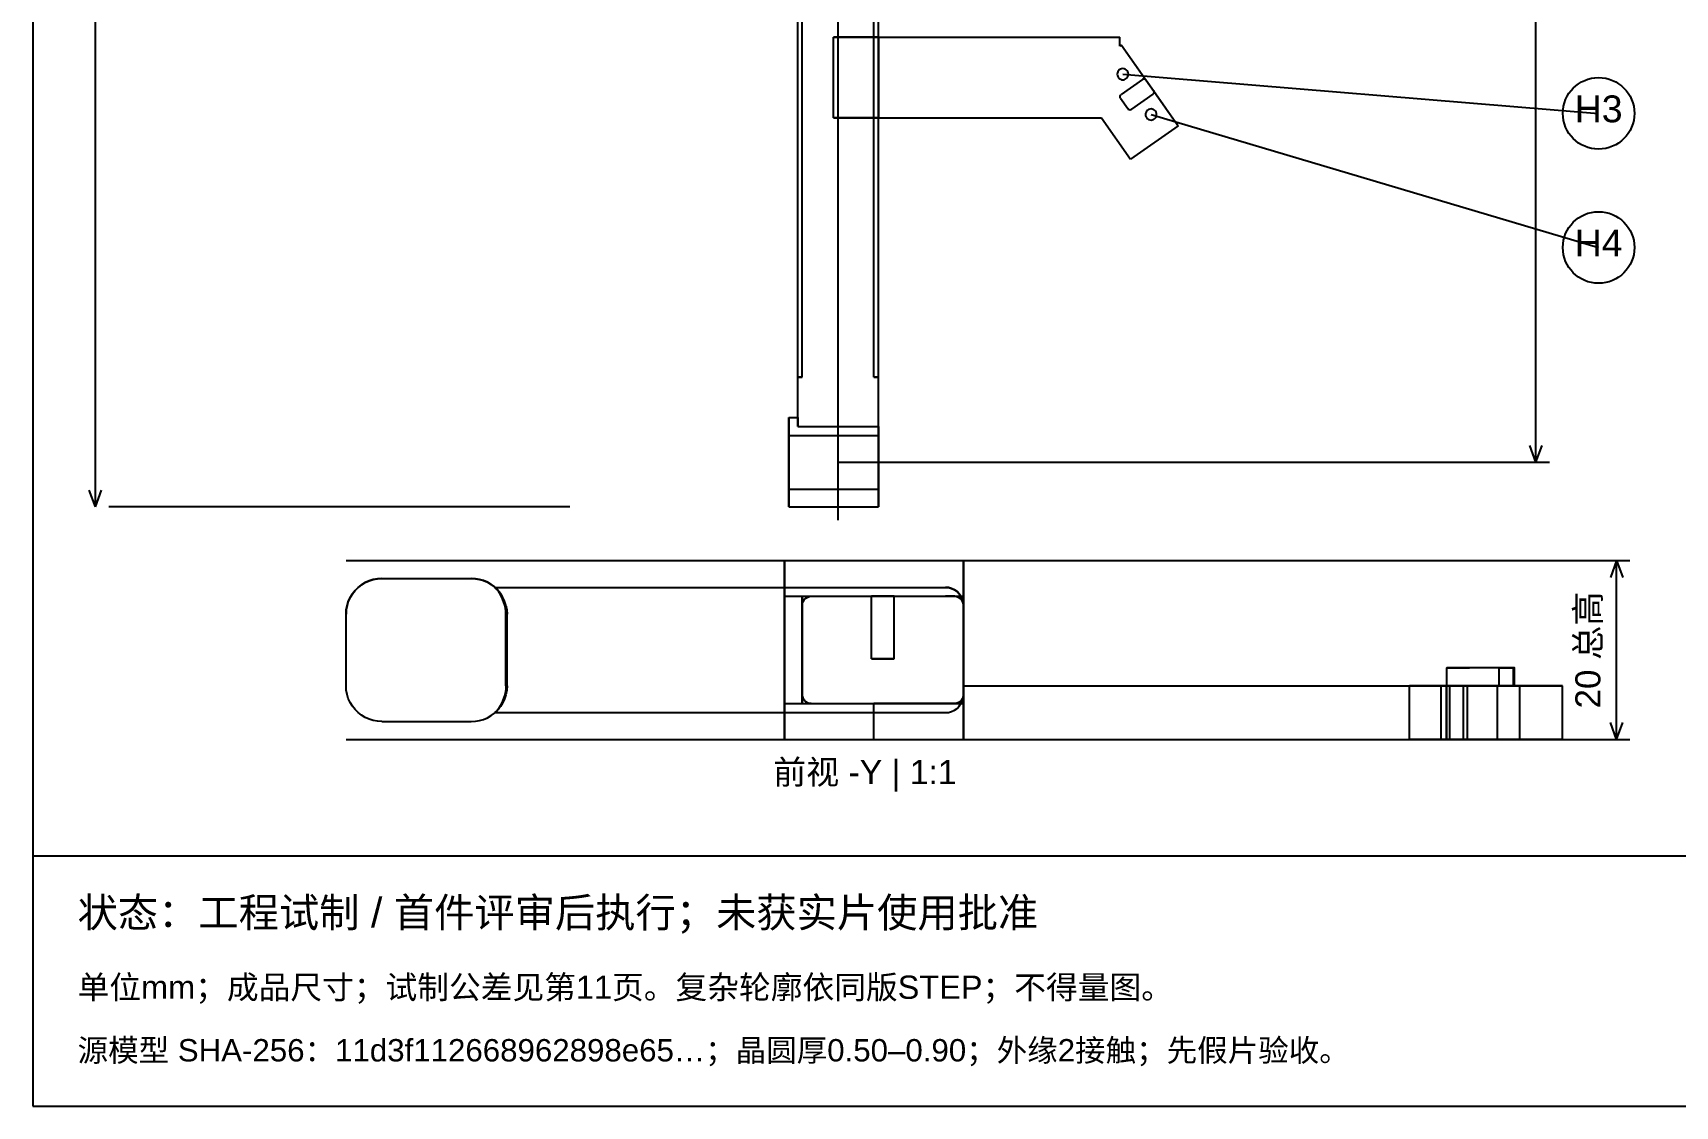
# Model space of a CAD drawing. Header units: millimetres. Extents: x 10 to 410, y 10 to 287.
# Drawn here: x 10 to 193.6, y 10 to 130 of the extents above; entities that cross this region are included whole.
import ezdxf
from ezdxf.enums import TextEntityAlignment as Align

# ---------------------------------------------------------------- set-up
doc = ezdxf.new("R2010")
doc.units = ezdxf.units.MM
for name, color, linetype in [('CENTER', 4, 'Continuous'), ('DIM', 7, 'Continuous'), ('HIDDEN', 8, 'Continuous'), ('HOLD', 1, 'Continuous'), ('OUTLINE', 7, 'Continuous'), ('TEXT', 7, 'Continuous')]:
    doc.layers.add(name, color=color, linetype=linetype)
doc.styles.add('CJK', font='Arial Unicode.ttf')

msp = doc.modelspace()

# ---------------------------------------------------------------- linework, layer by layer
at = {"layer": 'CENTER'}
msp.add_line((100, 75.5), (100, 260.5), dxfattribs=at)
at = {"layer": 'DIM'}
for p, q in [((17, 77), (17, 259)), ((178, 82), (178, 254)), ((178, 82), (177.31, 83.88)), ((178, 82), (178.69, 83.88)), ((100, 82), (179.5, 82)), ((17, 77), (16.31, 78.88)), ((17, 77), (17.69, 78.88)), ((70, 77), (18.5, 77)), ((45, 71), (188.5, 71)), ((187, 71), (186.31, 69.12)), ((187, 51), (187, 71)), ((187, 71), (187.69, 69.12)), ((187, 51), (186.31, 52.88)), ((187, 51), (187.69, 52.88)), ((45, 51), (188.5, 51))]:
    msp.add_line(p, q, dxfattribs=at)
at = {"layer": 'HIDDEN'}
for points in [[(104, 129.5), (104, 132.29)], [(104.5, 129.5), (104.5, 133)], [(95.5, 91.5), (95.5, 132)], [(96, 91.5), (96, 132.13)], [(104, 129.5), (99.5, 129.5)], [(99.5, 120.5), (99.5, 129.5)], [(99.5, 129.5), (131.5, 129.5)], [(99.5, 120.5), (99.5, 129.5)], [(104.5, 129.5), (104.5, 129.5), (104.49, 129.5), (104.47, 129.5), (104.45, 129.5), (104.42, 129.5), (104.39, 129.5), (104.35, 129.5), (104.31, 129.5), (104.27, 129.5), (104.22, 129.5), (104.17, 129.5), (104.11, 129.5), (104.06, 129.5), (104, 129.5)], [(104.5, 129.5), (104.5, 120.5)], [(131.5, 128.5), (131.5, 129.5)], [(131.68, 128.63), (131.5, 128.5)], [(131.68, 128.63), (137.99, 119.62)], [(132.45, 125.37), (132.43, 125.51), (132.39, 125.64), (132.31, 125.76), (132.21, 125.86), (132.1, 125.93), (131.96, 125.98), (131.82, 126), (131.68, 125.98), (131.55, 125.93), (131.43, 125.86), (131.34, 125.76), (131.26, 125.64), (131.21, 125.51), (131.2, 125.37), (131.21, 125.23), (131.26, 125.1), (131.34, 124.98), (131.43, 124.88), (131.55, 124.81), (131.68, 124.76), (131.82, 124.75), (131.96, 124.76), (132.1, 124.81), (132.21, 124.88), (132.31, 124.98), (132.39, 125.1), (132.43, 125.23), (132.45, 125.37)], [(134.43, 124.69), (134.37, 124.76), (134.29, 124.81), (134.19, 124.82), (134.1, 124.81), (134.02, 124.77)], [(131.57, 122.69), (131.53, 122.77), (131.51, 122.86), (131.53, 122.96), (131.57, 123.04), (131.64, 123.11)], [(134.02, 124.77), (131.64, 123.11)], [(135.16, 123.13), (132.79, 121.47)], [(135.24, 123.55), (135.28, 123.46), (135.29, 123.37), (135.27, 123.28), (135.23, 123.2), (135.16, 123.13)], [(131.57, 122.69), (132.37, 121.54)], [(132.37, 121.54), (132.43, 121.47), (132.52, 121.43), (132.61, 121.41), (132.7, 121.43), (132.79, 121.47)], [(135.6, 120.86), (135.59, 121), (135.54, 121.14), (135.47, 121.25), (135.37, 121.35), (135.25, 121.43), (135.12, 121.47), (134.98, 121.49), (134.84, 121.47), (134.71, 121.43), (134.59, 121.35), (134.49, 121.25), (134.42, 121.14), (134.37, 121), (134.35, 120.86), (134.37, 120.73), (134.42, 120.59), (134.49, 120.48), (134.59, 120.38), (134.71, 120.3), (134.84, 120.26), (134.98, 120.24), (135.12, 120.26), (135.25, 120.3), (135.37, 120.38), (135.47, 120.48), (135.54, 120.59), (135.59, 120.73), (135.6, 120.86)], [(104, 120.5), (99.5, 120.5)], [(99.5, 120.5), (129.44, 120.5)], [(104, 91.5), (104, 120.5)], [(104.5, 120.5), (104.5, 120.5), (104.49, 120.5), (104.47, 120.5), (104.45, 120.5), (104.42, 120.5), (104.39, 120.5), (104.35, 120.5), (104.31, 120.5), (104.27, 120.5), (104.22, 120.5), (104.17, 120.5), (104.11, 120.5), (104.06, 120.5), (104, 120.5)], [(104.5, 91.5), (104.5, 120.5)], [(129.44, 120.5), (132.67, 115.89)], [(137.99, 119.62), (132.67, 115.89)], [(95.5, 91.5), (96, 91.5)], [(95.5, 86), (95.5, 91.5)], [(95.5, 91.5), (95.5, 91.5), (95.51, 91.5), (95.53, 91.5), (95.55, 91.5), (95.58, 91.5), (95.61, 91.5), (95.65, 91.5), (95.69, 91.5), (95.73, 91.5), (95.78, 91.5), (95.83, 91.5), (95.89, 91.5), (95.94, 91.5), (96, 91.5)], [(96, 91.5), (95.94, 91.5), (95.89, 91.5), (95.83, 91.5), (95.78, 91.5), (95.73, 91.5), (95.69, 91.5), (95.65, 91.5), (95.61, 91.5), (95.58, 91.5), (95.55, 91.5), (95.53, 91.5), (95.51, 91.5), (95.5, 91.5), (95.5, 91.5)], [(104, 91.5), (104.06, 91.5), (104.11, 91.5), (104.17, 91.5), (104.22, 91.5), (104.27, 91.5), (104.31, 91.5), (104.35, 91.5), (104.39, 91.5), (104.42, 91.5), (104.45, 91.5), (104.47, 91.5), (104.49, 91.5), (104.5, 91.5), (104.5, 91.5)], [(104, 91.5), (104.5, 91.5)], [(104.5, 91.5), (104.5, 91.5), (104.49, 91.5), (104.47, 91.5), (104.45, 91.5), (104.42, 91.5), (104.39, 91.5), (104.35, 91.5), (104.31, 91.5), (104.27, 91.5), (104.22, 91.5), (104.17, 91.5), (104.11, 91.5), (104.06, 91.5), (104, 91.5)], [(104.5, 86), (104.5, 91.5)], [(94.5, 77), (94.5, 77.13), (94.5, 77.5), (94.5, 78.09), (94.5, 78.88), (94.5, 79.83), (94.5, 80.89), (94.5, 82), (94.5, 83.11), (94.5, 84.17), (94.5, 85.12), (94.5, 85.91), (94.5, 86.5), (94.5, 86.87), (94.5, 87)], [(95.5, 86), (95.5, 86.13), (95.5, 86.26), (95.5, 86.37), (95.5, 86.48), (95.5, 86.58), (95.5, 86.67), (95.5, 86.74), (95.5, 86.81), (95.5, 86.87), (95.5, 86.92), (95.5, 86.95), (95.5, 86.98), (95.5, 86.99), (95.5, 87)], [(95.5, 87), (95.5, 86.99), (95.5, 86.98), (95.5, 86.95), (95.5, 86.92), (95.5, 86.87), (95.5, 86.81), (95.5, 86.74), (95.5, 86.67), (95.5, 86.58), (95.5, 86.48), (95.5, 86.37), (95.5, 86.26), (95.5, 86.13), (95.5, 86)], [(94.5, 79), (94.5, 79.08), (94.5, 79.3), (94.5, 79.65), (94.5, 80.13), (94.5, 80.7), (94.5, 81.33), (94.5, 82), (94.5, 82.67), (94.5, 83.3), (94.5, 83.87), (94.5, 84.35), (94.5, 84.7), (94.5, 84.92), (94.5, 85)], [(94.5, 85), (94.5, 84.98), (94.5, 84.92), (94.5, 84.83), (94.5, 84.7), (94.5, 84.54), (94.5, 84.35), (94.5, 84.12), (94.5, 83.87), (94.5, 83.6), (94.5, 83.3), (94.5, 82.99), (94.5, 82.67), (94.5, 82.34), (94.5, 82)], [(94.5, 85), (104.5, 85)], [(95.5, 86), (104.5, 86)], [(104.5, 77), (104.5, 77.08), (104.5, 77.32), (104.5, 77.7), (104.5, 78.22), (104.5, 78.86), (104.5, 79.6), (104.5, 80.42), (104.5, 81.29), (104.5, 82.18), (104.5, 83.06), (104.5, 83.91), (104.5, 84.7), (104.5, 85.4), (104.5, 86)], [(104.5, 79), (104.5, 79.08), (104.5, 79.3), (104.5, 79.65), (104.5, 80.13), (104.5, 80.7), (104.5, 81.33), (104.5, 82), (104.5, 82.67), (104.5, 83.3), (104.5, 83.87), (104.5, 84.35), (104.5, 84.7), (104.5, 84.92), (104.5, 85)], [(104.5, 85), (104.5, 84.98), (104.5, 84.92), (104.5, 84.83), (104.5, 84.7), (104.5, 84.54), (104.5, 84.35), (104.5, 84.12), (104.5, 83.87), (104.5, 83.6), (104.5, 83.3), (104.5, 82.99), (104.5, 82.67), (104.5, 82.34), (104.5, 82)], [(94.5, 82), (94.5, 81.66), (94.5, 81.33), (94.5, 81.01), (94.5, 80.7), (94.5, 80.4), (94.5, 80.13), (94.5, 79.88), (94.5, 79.65), (94.5, 79.46), (94.5, 79.3), (94.5, 79.17), (94.5, 79.08), (94.5, 79.02), (94.5, 79)], [(104.5, 82), (104.5, 81.66), (104.5, 81.33), (104.5, 81.01), (104.5, 80.7), (104.5, 80.4), (104.5, 80.13), (104.5, 79.88), (104.5, 79.65), (104.5, 79.46), (104.5, 79.3), (104.5, 79.17), (104.5, 79.08), (104.5, 79.02), (104.5, 79)], [(94.5, 79), (104.5, 79)], [(94, 51), (94, 51.25), (94, 51.99), (94, 53.18), (94, 54.77), (94, 56.66), (94, 58.77), (94, 61), (94, 63.23), (94, 65.34), (94, 67.23), (94, 68.82), (94, 70.01), (94, 70.75), (94, 71)], [(94, 71), (114, 71)], [(94, 71), (94, 70.75), (94, 70.01), (94, 68.82), (94, 67.23), (94, 65.34), (94, 63.23), (94, 61), (94, 58.77), (94, 56.66), (94, 54.77), (94, 53.18), (94, 51.99), (94, 51.25), (94, 51)], [(94, 51), (94, 51.25), (94, 51.99), (94, 53.18), (94, 54.77), (94, 56.66), (94, 58.77), (94, 61), (94, 63.23), (94, 65.34), (94, 67.23), (94, 68.82), (94, 70.01), (94, 70.75), (94, 71)], [(114, 67), (114, 67.52), (114, 68), (114, 68.46), (114, 68.89), (114, 69.28), (114, 69.63), (114, 69.94), (114, 70.22), (114, 70.46), (114, 70.65), (114, 70.8), (114, 70.91), (114, 70.98), (114, 71)], [(114, 71), (114, 70.98), (114, 70.91), (114, 70.8), (114, 70.65), (114, 70.46), (114, 70.22), (114, 69.94), (114, 69.63), (114, 69.28), (114, 68.89), (114, 68.46), (114, 68), (114, 67.52), (114, 67)], [(114, 51), (114, 51.25), (114, 51.99), (114, 53.18), (114, 54.77), (114, 56.66), (114, 58.77), (114, 61), (114, 63.23), (114, 65.34), (114, 67.23), (114, 68.82), (114, 70.01), (114, 70.75), (114, 71)], [(45, 65), (45.03, 65.48), (45.12, 65.96), (45.26, 66.42), (45.46, 66.86), (45.71, 67.27), (46.01, 67.65), (46.35, 67.99), (46.73, 68.29), (47.14, 68.54), (47.58, 68.74), (48.04, 68.88), (48.52, 68.97), (49, 69)], [(49, 69), (59, 69)], [(61.92, 67.73), (61.58, 68.05), (61.21, 68.33), (60.8, 68.57), (60.38, 68.76), (59.93, 68.89), (59.47, 68.97), (59, 69)], [(61.65, 68), (112, 68)], [(61.65, 68), (112, 68)], [(61.87, 67.79), (61.76, 67.9), (61.65, 68)], [(61.92, 67.73), (61.72, 67.93), (61.65, 68)], [(61.65, 68), (112, 68)], [(61.73, 67.92), (61.72, 67.93)], [(61.92, 67.73), (61.81, 67.85), (61.72, 67.93)], [(61.86, 67.79), (61.79, 67.86), (61.73, 67.92)], [(94, 68), (112, 68)], [(112, 68), (112.35, 67.97), (112.68, 67.88), (113, 67.73), (113.29, 67.53), (113.53, 67.29), (113.73, 67), (113.88, 66.68), (113.97, 66.35), (114, 66)], [(114, 66), (113.97, 66.35), (113.88, 66.68), (113.73, 67), (113.53, 67.29), (113.29, 67.53), (113, 67.73), (112.68, 67.88), (112.35, 67.97), (112, 68)], [(114, 66), (113.97, 66.35), (113.88, 66.68), (113.73, 67), (113.53, 67.29), (113.29, 67.53), (113, 67.73), (112.68, 67.88), (112.35, 67.97), (112, 68)], [(112, 68), (112.35, 67.97), (112.68, 67.88), (113, 67.73), (113.29, 67.53), (113.53, 67.29), (113.73, 67), (113.88, 66.68), (113.97, 66.35), (114, 66)], [(62.87, 66), (62.73, 66.45), (62.65, 66.64), (62.49, 66.95), (62.25, 67.33), (62.11, 67.52), (61.87, 67.78)], [(62.87, 66), (62.73, 66.45), (62.65, 66.64), (62.49, 66.95), (62.25, 67.33), (62.11, 67.52), (61.9, 67.76)], [(62.74, 66), (62.65, 66.3)], [(94, 67), (114, 67)], [(94, 67), (94, 66.85), (94, 66.41), (94, 65.69), (94, 64.74), (94, 63.6), (94, 62.34), (94, 61), (94, 59.66), (94, 58.4), (94, 57.26), (94, 56.31), (94, 55.59), (94, 55.15), (94, 55)], [(94, 55), (94, 55.15), (94, 55.59), (94, 56.31), (94, 57.26), (94, 58.4), (94, 59.66), (94, 61), (94, 62.34), (94, 63.6), (94, 64.74), (94, 65.69), (94, 66.41), (94, 66.85), (94, 67)], [(94, 67), (114, 67)], [(94, 67), (94, 66.85), (94, 66.41), (94, 65.69), (94, 64.74), (94, 63.6), (94, 62.34), (94, 61), (94, 59.66), (94, 58.4), (94, 57.26), (94, 56.31), (94, 55.59), (94, 55.15), (94, 55)], [(94, 55), (94, 55.15), (94, 55.59), (94, 56.31), (94, 57.26), (94, 58.4), (94, 59.66), (94, 61), (94, 62.34), (94, 63.6), (94, 64.74), (94, 65.69), (94, 66.41), (94, 66.85), (94, 67)], [(96, 66), (96.03, 66.24), (96.11, 66.45), (96.19, 66.59), (96.26, 66.68), (96.46, 66.84), (96.68, 66.95), (97, 67)], [(96, 66), (96.03, 66.24), (96.11, 66.45), (96.19, 66.59), (96.26, 66.68), (96.46, 66.84), (96.68, 66.95), (97, 67)], [(96, 67), (97, 67)], [(96, 67), (114, 67)], [(96, 55), (96, 55.76), (96, 56.56), (96, 57.41), (96, 58.28), (96, 59.17), (96, 60.08), (96, 61), (96, 61.92), (96, 62.83), (96, 63.72), (96, 64.59), (96, 65.44), (96, 66.24), (96, 67)], [(96, 67), (114, 67)], [(96, 67), (97, 67)], [(96, 67), (96, 66.24), (96, 65.44), (96, 64.59), (96, 63.72), (96, 62.83), (96, 61.92), (96, 61), (96, 60.08), (96, 59.17), (96, 58.28), (96, 57.41), (96, 56.56), (96, 55.76), (96, 55)], [(96, 66), (96.03, 66.24), (96.11, 66.45), (96.19, 66.59), (96.26, 66.68), (96.46, 66.84), (96.68, 66.95), (97, 67)], [(96, 66), (96.03, 66.24), (96.11, 66.45), (96.19, 66.59), (96.26, 66.68), (96.46, 66.84), (96.68, 66.95), (97, 67)], [(96, 66), (96.03, 66.22), (96.1, 66.43), (96.22, 66.62), (96.38, 66.78), (96.57, 66.9), (96.78, 66.97), (97, 67)], [(96, 66), (96.03, 66.22), (96.1, 66.43), (96.22, 66.62), (96.38, 66.78), (96.57, 66.9), (96.78, 66.97), (97, 67)], [(96, 66), (96, 67)], [(96, 66), (96, 67)], [(97, 67), (112, 67)], [(97, 67), (112, 67)], [(97, 67), (112, 67)], [(97, 67), (112, 67)], [(106.25, 67), (106.22, 67), (106.13, 67), (105.98, 67), (105.78, 67), (105.54, 67), (105.28, 67), (105, 67), (104.72, 67), (104.46, 67), (104.22, 67), (104.02, 67), (103.87, 67), (103.78, 67), (103.75, 67)], [(103.75, 67), (103.78, 67), (103.87, 67), (104.02, 67), (104.22, 67), (104.46, 67), (104.72, 67), (105, 67), (105.28, 67), (105.54, 67), (105.78, 67), (105.98, 67), (106.13, 67), (106.22, 67), (106.25, 67)], [(103.75, 60), (103.75, 67)], [(106.25, 60), (106.25, 67)], [(113, 67), (112.94, 67), (112.87, 67), (112.81, 67), (112.74, 67), (112.67, 67), (112.6, 67), (112.52, 67), (112.45, 67), (112.38, 67), (112.3, 67), (112.23, 67), (112.15, 67), (112.08, 67), (112, 67)], [(113, 67), (112.94, 67), (112.87, 67), (112.81, 67), (112.74, 67), (112.67, 67), (112.6, 67), (112.52, 67), (112.45, 67), (112.38, 67), (112.3, 67), (112.23, 67), (112.15, 67), (112.08, 67), (112, 67)], [(113, 67), (112.94, 67), (112.87, 67), (112.81, 67), (112.74, 67), (112.67, 67), (112.6, 67), (112.52, 67), (112.45, 67), (112.38, 67), (112.3, 67), (112.23, 67), (112.15, 67), (112.08, 67), (112, 67)], [(113, 67), (112.94, 67), (112.87, 67), (112.81, 67), (112.74, 67), (112.67, 67), (112.6, 67), (112.52, 67), (112.45, 67), (112.38, 67), (112.3, 67), (112.23, 67), (112.15, 67), (112.08, 67), (112, 67)], [(114, 66), (113.97, 66.24), (113.89, 66.47), (113.75, 66.66), (113.57, 66.83), (113.5, 66.86), (113.28, 66.96), (113, 67)], [(114, 66), (113.97, 66.24), (113.89, 66.47), (113.75, 66.66), (113.69, 66.73), (113.49, 66.87), (113.42, 66.91), (113.19, 66.98), (113, 67)], [(114, 66), (113.97, 66.24), (113.89, 66.47), (113.75, 66.66), (113.69, 66.73), (113.49, 66.87), (113.42, 66.91), (113.19, 66.98), (113, 67)], [(113, 67), (114, 67)], [(113, 67), (113.22, 66.97), (113.43, 66.9), (113.62, 66.78), (113.78, 66.62), (113.9, 66.43), (113.97, 66.22), (114, 66)], [(114, 66), (113.97, 66.24), (113.89, 66.47), (113.75, 66.66), (113.57, 66.83), (113.5, 66.86), (113.28, 66.96), (113, 67)], [(113, 67), (113.22, 66.97), (113.43, 66.9), (113.62, 66.78), (113.78, 66.62), (113.9, 66.43), (113.97, 66.22), (114, 66)], [(113, 67), (114, 67)], [(114, 66), (114, 67)], [(114, 66), (114, 67)], [(114, 67), (114, 66.85), (114, 66.41), (114, 65.69), (114, 64.74), (114, 63.6), (114, 62.34), (114, 61), (114, 59.66), (114, 58.4), (114, 57.26), (114, 56.31), (114, 55.59), (114, 55.15), (114, 55)], [(114, 55), (114, 55.15), (114, 55.59), (114, 56.31), (114, 57.26), (114, 58.4), (114, 59.66), (114, 61), (114, 62.34), (114, 63.6), (114, 64.74), (114, 65.69), (114, 66.41), (114, 66.85), (114, 67)], [(114, 67), (114, 66.85), (114, 66.41), (114, 65.69), (114, 64.74), (114, 63.6), (114, 62.34), (114, 61), (114, 59.66), (114, 58.4), (114, 57.26), (114, 56.31), (114, 55.59), (114, 55.15), (114, 55)], [(114, 55), (114, 55.15), (114, 55.59), (114, 56.31), (114, 57.26), (114, 58.4), (114, 59.66), (114, 61), (114, 62.34), (114, 63.6), (114, 64.74), (114, 65.69), (114, 66.41), (114, 66.85), (114, 67)], [(45, 57), (45, 65)], [(62.87, 65), (62.86, 65.34), (62.81, 65.67), (62.74, 66)], [(62.87, 66), (62.97, 65.5), (63, 65)], [(62.87, 66), (62.97, 65.5), (63, 65)], [(62.87, 57), (62.87, 65)], [(63, 57), (63, 65)], [(63, 57), (63, 65)], [(96, 56), (96, 66)], [(96, 56), (96, 66)], [(96, 56), (96, 66)], [(96, 56), (96, 66)], [(106.25, 60), (106.22, 60), (106.13, 60), (105.98, 60), (105.78, 60), (105.54, 60), (105.28, 60), (105, 60), (104.72, 60), (104.46, 60), (104.22, 60), (104.02, 60), (103.87, 60), (103.78, 60), (103.75, 60)], [(103.75, 60), (103.78, 60), (103.87, 60), (104.02, 60), (104.22, 60), (104.46, 60), (104.72, 60), (105, 60), (105.28, 60), (105.54, 60), (105.78, 60), (105.98, 60), (106.13, 60), (106.22, 60), (106.25, 60)], [(168.13, 59), (168.12, 59), (168.1, 59), (168.09, 59), (168.08, 59), (168.07, 59), (168.06, 59), (168.05, 59), (168.04, 59), (168.04, 59), (168.03, 59), (168.03, 59), (168.03, 59), (168.02, 59), (168.02, 59)], [(168.02, 59), (168.03, 59), (168.03, 59), (168.04, 59), (168.05, 59), (168.06, 59), (168.07, 59), (168.09, 59), (168.11, 59), (168.13, 59), (168.16, 59), (168.19, 59), (168.22, 59), (168.25, 59), (168.28, 59)], [(168.02, 57), (168.02, 59)], [(168.13, 59), (168.14, 59), (168.15, 59), (168.16, 59), (168.17, 59), (168.18, 59), (168.19, 59), (168.2, 59), (168.21, 59), (168.22, 59), (168.23, 59), (168.24, 59), (168.26, 59), (168.27, 59), (168.28, 59)], [(169.74, 59), (168.13, 59)], [(173.03, 59), (168.28, 59)], [(173.03, 59), (168.28, 59)], [(169.74, 59), (169.78, 59), (169.83, 59), (169.88, 59), (169.94, 59), (170, 59), (170.06, 59), (170.13, 59), (170.19, 59), (170.26, 59), (170.33, 59), (170.39, 59), (170.46, 59), (170.52, 59), (170.57, 59)], [(175.33, 59), (170.57, 59)], [(173.87, 59), (173.83, 59), (173.78, 59), (173.73, 59), (173.67, 59), (173.61, 59), (173.54, 59), (173.48, 59), (173.41, 59), (173.35, 59), (173.28, 59), (173.21, 59), (173.15, 59), (173.09, 59), (173.03, 59)], [(173.87, 59), (173.83, 59), (173.78, 59), (173.73, 59), (173.67, 59), (173.61, 59), (173.54, 59), (173.48, 59), (173.41, 59), (173.35, 59), (173.28, 59), (173.21, 59), (173.15, 59), (173.09, 59), (173.03, 59)], [(173.87, 57), (173.87, 59)], [(173.87, 59), (175.47, 59)], [(175.47, 59), (173.87, 59)], [(173.87, 57), (173.87, 59)], [(175.58, 59), (175.58, 59), (175.58, 59), (175.57, 59), (175.56, 59), (175.55, 59), (175.53, 59), (175.51, 59), (175.49, 59), (175.47, 59), (175.45, 59), (175.42, 59), (175.39, 59), (175.36, 59), (175.33, 59)], [(175.47, 57), (175.47, 59)], [(175.47, 57), (175.47, 59)], [(175.47, 59), (175.49, 59), (175.5, 59), (175.51, 59), (175.53, 59), (175.54, 59), (175.55, 59), (175.55, 59), (175.56, 59), (175.57, 59), (175.57, 59), (175.58, 59), (175.58, 59), (175.58, 59), (175.58, 59)], [(175.58, 57), (175.58, 59)], [(49, 53), (48.52, 53.03), (48.04, 53.12), (47.58, 53.26), (47.14, 53.46), (46.73, 53.71), (46.35, 54.01), (46.01, 54.35), (45.71, 54.73), (45.46, 55.14), (45.26, 55.58), (45.12, 56.04), (45.03, 56.52), (45, 57)], [(62.87, 57), (62.86, 56.66), (62.81, 56.33), (62.74, 56)], [(63, 57), (62.97, 56.5), (62.87, 56)], [(63, 57), (62.97, 56.5), (62.87, 56)], [(114, 56), (114, 57)], [(114, 56), (114, 57)], [(114, 56), (114, 57)], [(114, 56), (114, 57)], [(114, 57), (168, 57)], [(114, 57), (168, 57)], [(114, 57), (163.87, 57)], [(163.87, 51), (163.87, 57)], [(170.33, 57), (163.87, 57)], [(169.9, 57), (169.87, 57), (169.77, 57), (169.63, 57), (169.43, 57), (169.19, 57), (168.93, 57), (168.65, 57), (168.37, 57), (168.11, 57), (167.87, 57), (167.67, 57), (167.52, 57), (167.43, 57), (167.4, 57)], [(167.4, 57), (167.43, 57), (167.52, 57), (167.67, 57), (167.87, 57), (168.11, 57), (168.37, 57), (168.65, 57), (168.93, 57), (169.19, 57), (169.43, 57), (169.63, 57), (169.77, 57), (169.87, 57), (169.9, 57)], [(169.9, 57), (169.87, 57), (169.77, 57), (169.63, 57), (169.43, 57), (169.19, 57), (168.93, 57), (168.65, 57), (168.37, 57), (168.11, 57), (167.87, 57), (167.67, 57), (167.52, 57), (167.43, 57), (167.4, 57)], [(167.4, 57), (167.43, 57), (167.52, 57), (167.67, 57), (167.87, 57), (168.11, 57), (168.37, 57), (168.65, 57), (168.93, 57), (169.19, 57), (169.43, 57), (169.63, 57), (169.77, 57), (169.87, 57), (169.9, 57)], [(167.4, 51), (167.4, 57)], [(167.4, 51), (167.4, 57)], [(168.36, 57), (168, 57)], [(168, 51), (168, 57)], [(168, 51), (168, 57)], [(168.36, 57), (168, 57)], [(168, 57), (168, 51)], [(168, 57), (168, 51)], [(168.13, 57), (168.12, 57), (168.1, 57), (168.09, 57), (168.08, 57), (168.07, 57), (168.06, 57), (168.05, 57), (168.04, 57), (168.04, 57), (168.03, 57), (168.03, 57), (168.03, 57), (168.02, 57), (168.02, 57)], [(168.02, 57), (168.03, 57), (168.03, 57), (168.04, 57), (168.05, 57), (168.06, 57), (168.07, 57), (168.09, 57), (168.11, 57), (168.13, 57), (168.16, 57), (168.19, 57), (168.22, 57), (168.25, 57), (168.28, 57)], [(168.13, 57), (168.12, 57), (168.1, 57), (168.09, 57), (168.08, 57), (168.07, 57), (168.06, 57), (168.05, 57), (168.04, 57), (168.04, 57), (168.03, 57), (168.03, 57), (168.03, 57), (168.02, 57), (168.02, 57)], [(168.02, 57), (168.03, 57), (168.03, 57), (168.04, 57), (168.05, 57), (168.06, 57), (168.07, 57), (168.09, 57), (168.11, 57), (168.13, 57), (168.16, 57), (168.19, 57), (168.22, 57), (168.25, 57), (168.28, 57)], [(168.13, 57), (169.74, 57)], [(169.74, 57), (168.13, 57)], [(173.03, 57), (168.28, 57)], [(173.03, 57), (168.28, 57)], [(168.36, 57), (173.87, 57)], [(173.87, 57), (168.36, 57)], [(168.36, 51), (168.36, 57)], [(168.36, 51), (168.36, 57)], [(169.74, 57), (169.78, 57), (169.83, 57), (169.88, 57), (169.94, 57), (170, 57), (170.06, 57), (170.13, 57), (170.19, 57), (170.26, 57), (170.33, 57), (170.39, 57), (170.46, 57), (170.52, 57), (170.57, 57)], [(169.74, 57), (169.78, 57), (169.83, 57), (169.88, 57), (169.94, 57), (170, 57), (170.06, 57), (170.13, 57), (170.19, 57), (170.26, 57), (170.33, 57), (170.39, 57), (170.46, 57), (170.52, 57), (170.57, 57)], [(169.9, 51), (169.9, 57)], [(169.9, 51), (169.9, 57)], [(180.98, 57), (170.33, 57)], [(170.33, 51), (170.33, 57)], [(175.33, 57), (170.57, 57)], [(175.33, 57), (170.57, 57)], [(173.87, 57), (173.83, 57), (173.78, 57), (173.73, 57), (173.67, 57), (173.61, 57), (173.54, 57), (173.48, 57), (173.41, 57), (173.35, 57), (173.28, 57), (173.21, 57), (173.15, 57), (173.09, 57), (173.03, 57)], [(173.87, 57), (173.83, 57), (173.78, 57), (173.73, 57), (173.67, 57), (173.61, 57), (173.54, 57), (173.48, 57), (173.41, 57), (173.35, 57), (173.28, 57), (173.21, 57), (173.15, 57), (173.09, 57), (173.03, 57)], [(176.21, 57), (176.18, 57), (176.08, 57), (175.93, 57), (175.74, 57), (175.5, 57), (175.24, 57), (174.96, 57), (174.68, 57), (174.42, 57), (174.18, 57), (173.98, 57), (173.83, 57), (173.74, 57), (173.71, 57)], [(173.71, 57), (173.74, 57), (173.83, 57), (173.98, 57), (174.18, 57), (174.42, 57), (174.68, 57), (174.96, 57), (175.24, 57), (175.5, 57), (175.74, 57), (175.93, 57), (176.08, 57), (176.18, 57), (176.21, 57)], [(176.21, 57), (176.18, 57), (176.08, 57), (175.93, 57), (175.74, 57), (175.5, 57), (175.24, 57), (174.96, 57), (174.68, 57), (174.42, 57), (174.18, 57), (173.98, 57), (173.83, 57), (173.74, 57), (173.71, 57)], [(173.71, 57), (173.74, 57), (173.83, 57), (173.98, 57), (174.18, 57), (174.42, 57), (174.68, 57), (174.96, 57), (175.24, 57), (175.5, 57), (175.74, 57), (175.93, 57), (176.08, 57), (176.18, 57), (176.21, 57)], [(173.71, 51), (173.71, 57)], [(173.71, 51), (173.71, 57)], [(175.58, 57), (175.58, 57), (175.58, 57), (175.57, 57), (175.56, 57), (175.55, 57), (175.53, 57), (175.51, 57), (175.49, 57), (175.47, 57), (175.45, 57), (175.42, 57), (175.39, 57), (175.36, 57), (175.33, 57)], [(175.58, 57), (175.58, 57), (175.58, 57), (175.57, 57), (175.56, 57), (175.55, 57), (175.53, 57), (175.51, 57), (175.49, 57), (175.47, 57), (175.45, 57), (175.42, 57), (175.39, 57), (175.36, 57), (175.33, 57)], [(175.47, 57), (175.49, 57), (175.5, 57), (175.51, 57), (175.53, 57), (175.54, 57), (175.55, 57), (175.55, 57), (175.56, 57), (175.57, 57), (175.57, 57), (175.58, 57), (175.58, 57), (175.58, 57), (175.58, 57)], [(175.47, 57), (180.98, 57)], [(180.98, 57), (175.47, 57)], [(175.47, 57), (175.49, 57), (175.5, 57), (175.51, 57), (175.53, 57), (175.54, 57), (175.55, 57), (175.55, 57), (175.56, 57), (175.57, 57), (175.57, 57), (175.58, 57), (175.58, 57), (175.58, 57), (175.58, 57)], [(176.21, 51), (176.21, 57)], [(176.21, 51), (176.21, 57)], [(180.98, 51), (180.98, 57)], [(62.87, 56), (62.73, 55.55), (62.65, 55.36), (62.49, 55.05), (62.25, 54.67), (62.11, 54.48), (61.87, 54.22)], [(62.87, 56), (62.73, 55.55), (62.65, 55.36), (62.49, 55.05), (62.25, 54.67), (62.11, 54.48), (61.9, 54.24)], [(96, 55), (96, 56)], [(97, 55), (96.78, 55.03), (96.57, 55.1), (96.38, 55.22), (96.22, 55.38), (96.1, 55.57), (96.03, 55.78), (96, 56)], [(96, 56), (96.03, 55.76), (96.11, 55.55), (96.19, 55.41), (96.26, 55.32), (96.46, 55.16), (96.68, 55.05), (97, 55)], [(96, 55), (96, 56)], [(97, 55), (96.78, 55.03), (96.57, 55.1), (96.38, 55.22), (96.22, 55.38), (96.1, 55.57), (96.03, 55.78), (96, 56)], [(96, 56), (96.03, 55.76), (96.11, 55.55), (96.19, 55.41), (96.26, 55.32), (96.46, 55.16), (96.68, 55.05), (97, 55)], [(96, 56), (96.03, 55.76), (96.11, 55.55), (96.19, 55.41), (96.26, 55.32), (96.46, 55.16), (96.68, 55.05), (97, 55)], [(96, 56), (96.03, 55.76), (96.11, 55.55), (96.19, 55.41), (96.26, 55.32), (96.46, 55.16), (96.68, 55.05), (97, 55)], [(112, 54), (112.35, 54.03), (112.68, 54.12), (113, 54.27), (113.29, 54.47), (113.53, 54.71), (113.73, 55), (113.88, 55.32), (113.97, 55.65), (114, 56)], [(112, 54), (112.35, 54.03), (112.68, 54.12), (113, 54.27), (113.29, 54.47), (113.53, 54.71), (113.73, 55), (113.88, 55.32), (113.97, 55.65), (114, 56)], [(112, 54), (112.35, 54.03), (112.68, 54.12), (113, 54.27), (113.29, 54.47), (113.53, 54.71), (113.73, 55), (113.88, 55.32), (113.97, 55.65), (114, 56)], [(112, 54), (112.35, 54.03), (112.68, 54.12), (113, 54.27), (113.29, 54.47), (113.53, 54.71), (113.73, 55), (113.88, 55.32), (113.97, 55.65), (114, 56)], [(114, 56), (113.97, 55.78), (113.9, 55.57), (113.78, 55.38), (113.62, 55.22), (113.43, 55.1), (113.22, 55.03), (113, 55)], [(114, 56), (113.97, 55.78), (113.9, 55.57), (113.78, 55.38), (113.62, 55.22), (113.43, 55.1), (113.22, 55.03), (113, 55)], [(114, 56), (113.97, 55.78), (113.9, 55.57), (113.78, 55.38), (113.62, 55.22), (113.43, 55.1), (113.22, 55.03), (113, 55)], [(114, 56), (113.97, 55.76), (113.89, 55.53), (113.75, 55.34), (113.57, 55.17), (113.5, 55.14), (113.28, 55.04), (113, 55)], [(114, 56), (113.97, 55.76), (113.89, 55.53), (113.75, 55.34), (113.57, 55.17), (113.5, 55.14), (113.28, 55.04), (113, 55)], [(114, 56), (113.97, 55.76), (113.89, 55.53), (113.75, 55.34), (113.57, 55.17), (113.5, 55.14), (113.28, 55.04), (113, 55)], [(114, 56), (113.97, 55.78), (113.9, 55.57), (113.78, 55.38), (113.62, 55.22), (113.43, 55.1), (113.22, 55.03), (113, 55)], [(114, 56), (113.97, 55.78), (113.9, 55.57), (113.78, 55.38), (113.62, 55.22), (113.43, 55.1), (113.22, 55.03), (113, 55)], [(114, 56), (113.97, 55.76), (113.89, 55.53), (113.75, 55.34), (113.57, 55.17), (113.5, 55.14), (113.28, 55.04), (113, 55)], [(114, 56), (113.97, 55.78), (113.9, 55.57), (113.78, 55.38), (113.62, 55.22), (113.43, 55.1), (113.22, 55.03), (113, 55)], [(114, 55), (114, 56)], [(114, 55), (114, 56)], [(59, 53), (59.47, 53.03), (59.93, 53.11), (60.38, 53.24), (60.8, 53.43), (61.21, 53.67), (61.58, 53.95), (61.92, 54.27)], [(61.92, 54.27), (61.65, 54)], [(61.87, 54.21), (61.76, 54.1), (61.65, 54)], [(61.7, 54.05), (61.65, 54)], [(61.65, 54), (112, 54)], [(61.65, 54), (112, 54)], [(61.65, 54), (112, 54)], [(61.92, 54.27), (61.81, 54.15), (61.72, 54.07)], [(61.73, 54.08), (61.72, 54.07)], [(61.86, 54.21), (61.79, 54.14), (61.73, 54.08)], [(94, 55), (114, 55)], [(94, 55), (114, 55)], [(94, 54), (112, 54)], [(96, 55), (114, 55)], [(96, 55), (97, 55)], [(96, 55), (114, 55)], [(96, 55), (97, 55)], [(97, 55), (112, 55)], [(97, 55), (112, 55)], [(97, 55), (112, 55)], [(97, 55), (112, 55)], [(113, 55), (104, 55)], [(113, 55), (104, 55)], [(104, 51), (104, 55)], [(104, 51), (104, 55)], [(113, 55), (104, 55)], [(113, 55), (104, 55)], [(104, 51), (104, 55)], [(104, 51), (104, 55)], [(112, 55), (112.08, 55), (112.15, 55), (112.23, 55), (112.3, 55), (112.38, 55), (112.45, 55), (112.52, 55), (112.6, 55), (112.67, 55), (112.74, 55), (112.81, 55), (112.87, 55), (112.94, 55), (113, 55)], [(113, 55), (112.94, 55), (112.87, 55), (112.81, 55), (112.74, 55), (112.67, 55), (112.6, 55), (112.52, 55), (112.45, 55), (112.38, 55), (112.3, 55), (112.23, 55), (112.15, 55), (112.08, 55), (112, 55)], [(113, 55), (112.94, 55), (112.87, 55), (112.81, 55), (112.74, 55), (112.67, 55), (112.6, 55), (112.52, 55), (112.45, 55), (112.38, 55), (112.3, 55), (112.23, 55), (112.15, 55), (112.08, 55), (112, 55)], [(112, 55), (112.08, 55), (112.15, 55), (112.23, 55), (112.3, 55), (112.38, 55), (112.45, 55), (112.52, 55), (112.6, 55), (112.67, 55), (112.74, 55), (112.81, 55), (112.87, 55), (112.94, 55), (113, 55)], [(113, 55), (114, 55)], [(113, 55), (114, 55)], [(114, 51), (114, 51.02), (114, 51.09), (114, 51.2), (114, 51.35), (114, 51.54), (114, 51.78), (114, 52.06), (114, 52.37), (114, 52.72), (114, 53.11), (114, 53.54), (114, 54), (114, 54.48), (114, 55)], [(114, 55), (114, 54.48), (114, 54), (114, 53.54), (114, 53.11), (114, 52.72), (114, 52.37), (114, 52.06), (114, 51.78), (114, 51.54), (114, 51.35), (114, 51.2), (114, 51.09), (114, 51.02), (114, 51)], [(49, 53), (59, 53)], [(94, 51), (114, 51)], [(104, 51), (114, 51)], [(104, 51), (168, 51)], [(104, 51), (168, 51)], [(104, 51), (163.87, 51)], [(170.33, 51), (163.87, 51)], [(169.9, 51), (169.87, 51), (169.77, 51), (169.63, 51), (169.43, 51), (169.19, 51), (168.93, 51), (168.65, 51), (168.37, 51), (168.11, 51), (167.87, 51), (167.67, 51), (167.52, 51), (167.43, 51), (167.4, 51)], [(167.4, 51), (167.43, 51), (167.52, 51), (167.67, 51), (167.87, 51), (168.11, 51), (168.37, 51), (168.65, 51), (168.93, 51), (169.19, 51), (169.43, 51), (169.63, 51), (169.77, 51), (169.87, 51), (169.9, 51)], [(169.9, 51), (169.87, 51), (169.77, 51), (169.63, 51), (169.43, 51), (169.19, 51), (168.93, 51), (168.65, 51), (168.37, 51), (168.11, 51), (167.87, 51), (167.67, 51), (167.52, 51), (167.43, 51), (167.4, 51)], [(167.4, 51), (167.43, 51), (167.52, 51), (167.67, 51), (167.87, 51), (168.11, 51), (168.37, 51), (168.65, 51), (168.93, 51), (169.19, 51), (169.43, 51), (169.63, 51), (169.77, 51), (169.87, 51), (169.9, 51)], [(168.36, 51), (168, 51)], [(168.36, 51), (168, 51)], [(168.36, 51), (180.98, 51)], [(180.98, 51), (168.36, 51)], [(180.98, 51), (170.33, 51)], [(176.21, 51), (176.18, 51), (176.08, 51), (175.93, 51), (175.74, 51), (175.5, 51), (175.24, 51), (174.96, 51), (174.68, 51), (174.42, 51), (174.18, 51), (173.98, 51), (173.83, 51), (173.74, 51), (173.71, 51)], [(173.71, 51), (173.74, 51), (173.83, 51), (173.98, 51), (174.18, 51), (174.42, 51), (174.68, 51), (174.96, 51), (175.24, 51), (175.5, 51), (175.74, 51), (175.93, 51), (176.08, 51), (176.18, 51), (176.21, 51)], [(176.21, 51), (176.18, 51), (176.08, 51), (175.93, 51), (175.74, 51), (175.5, 51), (175.24, 51), (174.96, 51), (174.68, 51), (174.42, 51), (174.18, 51), (173.98, 51), (173.83, 51), (173.74, 51), (173.71, 51)], [(173.71, 51), (173.74, 51), (173.83, 51), (173.98, 51), (174.18, 51), (174.42, 51), (174.68, 51), (174.96, 51), (175.24, 51), (175.5, 51), (175.74, 51), (175.93, 51), (176.08, 51), (176.18, 51), (176.21, 51)]]:
    msp.add_lwpolyline(points, dxfattribs=at)
at = {"layer": 'OUTLINE'}
for p, q in [((131.82, 125.37), (185, 121)), ((134.98, 120.86), (185, 106)), ((10, 38), (410, 38))]:
    msp.add_line(p, q, dxfattribs=at)
for points in [[(10, 10), (410, 10), (410, 287), (10, 287), (10, 10)], [(104, 91.5), (104, 132.29)], [(104.5, 91.5), (104.5, 133)], [(95.5, 91.5), (95.5, 132)], [(96, 91.5), (96, 132.13)], [(104.5, 129.5), (131.5, 129.5)], [(131.5, 128.5), (131.5, 129.5)], [(131.68, 128.63), (131.5, 128.5)], [(131.68, 128.63), (134.43, 124.69)], [(132.45, 125.37), (132.43, 125.51), (132.39, 125.64), (132.31, 125.76), (132.21, 125.86), (132.1, 125.93), (131.96, 125.98), (131.82, 126), (131.68, 125.98), (131.55, 125.93), (131.43, 125.86), (131.34, 125.76), (131.26, 125.64), (131.21, 125.51), (131.2, 125.37), (131.21, 125.23), (131.26, 125.1), (131.34, 124.98), (131.43, 124.88), (131.55, 124.81), (131.68, 124.76), (131.82, 124.75), (131.96, 124.76), (132.1, 124.81), (132.21, 124.88), (132.31, 124.98), (132.39, 125.1), (132.43, 125.23), (132.45, 125.37)], [(134.43, 124.69), (134.37, 124.76), (134.29, 124.81), (134.19, 124.82), (134.1, 124.81), (134.02, 124.77)], [(131.57, 122.69), (131.53, 122.77), (131.51, 122.86), (131.53, 122.96), (131.57, 123.04), (131.64, 123.11)], [(134.02, 124.77), (131.64, 123.11)], [(135.16, 123.13), (132.79, 121.47)], [(134.43, 124.69), (135.24, 123.55)], [(135.24, 123.55), (135.28, 123.46), (135.29, 123.37), (135.27, 123.28), (135.23, 123.2), (135.16, 123.13)], [(135.24, 123.55), (137.99, 119.62)], [(131.57, 122.69), (132.37, 121.54)], [(132.37, 121.54), (132.43, 121.47), (132.52, 121.43), (132.61, 121.41), (132.7, 121.43), (132.79, 121.47)], [(135.6, 120.86), (135.59, 121), (135.54, 121.14), (135.47, 121.25), (135.37, 121.35), (135.25, 121.43), (135.12, 121.47), (134.98, 121.49), (134.84, 121.47), (134.71, 121.43), (134.59, 121.35), (134.49, 121.25), (134.42, 121.14), (134.37, 121), (134.35, 120.86), (134.37, 120.73), (134.42, 120.59), (134.49, 120.48), (134.59, 120.38), (134.71, 120.3), (134.84, 120.26), (134.98, 120.24), (135.12, 120.26), (135.25, 120.3), (135.37, 120.38), (135.47, 120.48), (135.54, 120.59), (135.59, 120.73), (135.6, 120.86)], [(104.5, 120.5), (129.44, 120.5)], [(129.44, 120.5), (132.67, 115.89)], [(137.99, 119.62), (132.67, 115.89)], [(95.5, 91.5), (96, 91.5)], [(95.5, 86), (95.5, 91.5)], [(104, 91.5), (104.5, 91.5)], [(104.5, 86), (104.5, 91.5)], [(94.5, 87), (94.5, 86.97), (94.5, 86.87), (94.5, 86.72), (94.5, 86.5), (94.5, 86.23), (94.5, 85.91), (94.5, 85.54), (94.5, 85.12), (94.5, 84.66), (94.5, 84.17), (94.5, 83.65), (94.5, 83.11), (94.5, 82.56), (94.5, 82)], [(94.5, 87), (95.5, 87)], [(95.5, 86), (104.5, 86)], [(104.5, 86), (104.5, 85.79), (104.5, 85.57), (104.5, 85.33), (104.5, 85.07), (104.5, 84.81), (104.5, 84.53), (104.5, 84.24), (104.5, 83.94), (104.5, 83.63), (104.5, 83.31), (104.5, 82.99), (104.5, 82.66), (104.5, 82.33), (104.5, 82)], [(94.5, 82), (94.5, 81.44), (94.5, 80.89), (94.5, 80.35), (94.5, 79.83), (94.5, 79.34), (94.5, 78.88), (94.5, 78.46), (94.5, 78.09), (94.5, 77.77), (94.5, 77.5), (94.5, 77.28), (94.5, 77.13), (94.5, 77.03), (94.5, 77)], [(104.5, 82), (104.5, 81.44), (104.5, 80.89), (104.5, 80.35), (104.5, 79.83), (104.5, 79.34), (104.5, 78.88), (104.5, 78.46), (104.5, 78.09), (104.5, 77.77), (104.5, 77.5), (104.5, 77.28), (104.5, 77.13), (104.5, 77.03), (104.5, 77)], [(94.5, 77), (104.5, 77)], [(94, 71), (114, 71)], [(94, 71), (94, 70.75), (94, 70.01), (94, 68.82), (94, 67.23), (94, 65.34), (94, 63.23), (94, 61), (94, 58.77), (94, 56.66), (94, 54.77), (94, 53.18), (94, 51.99), (94, 51.25), (94, 51)], [(114, 71), (114, 70.75), (114, 70.01), (114, 68.82), (114, 67.23), (114, 65.34), (114, 63.23), (114, 61), (114, 58.77), (114, 56.66), (114, 54.77), (114, 53.18), (114, 51.99), (114, 51.25), (114, 51)], [(49, 69), (48.52, 68.97), (48.04, 68.88), (47.58, 68.74), (47.14, 68.54), (46.73, 68.29), (46.35, 67.99), (46.01, 67.65), (45.71, 67.27), (45.46, 66.86), (45.26, 66.42), (45.12, 65.96), (45.03, 65.48), (45, 65)], [(49, 69), (59, 69)], [(59, 69), (59.47, 68.97), (59.93, 68.89), (60.38, 68.76), (60.8, 68.57), (61.21, 68.33), (61.58, 68.05), (61.92, 67.73)], [(61.72, 67.93), (61.65, 68)], [(61.72, 67.93), (61.65, 68)], [(61.65, 68), (94, 68)], [(61.73, 67.92), (61.73, 67.92)], [(61.9, 67.76), (61.86, 67.79)], [(61.87, 67.78), (61.87, 67.79)], [(62.65, 66.3), (62.48, 66.79), (62.25, 67.27), (62.02, 67.61), (61.97, 67.67), (61.92, 67.73)], [(62.74, 66), (62.5, 66.73), (62.28, 67.22), (62.05, 67.58), (61.99, 67.66), (61.92, 67.73)], [(45, 57), (45, 65)], [(62.74, 66), (62.81, 65.67), (62.86, 65.34), (62.87, 65)], [(62.87, 57), (62.87, 65)], [(168.13, 59), (168.12, 59), (168.1, 59), (168.09, 59), (168.08, 59), (168.07, 59), (168.06, 59), (168.05, 59), (168.04, 59), (168.04, 59), (168.03, 59), (168.03, 59), (168.03, 59), (168.02, 59), (168.02, 59)], [(168.02, 59), (168.02, 59), (168.03, 59), (168.03, 59), (168.03, 59), (168.04, 59), (168.04, 59), (168.05, 59), (168.06, 59), (168.07, 59), (168.08, 59), (168.09, 59), (168.1, 59), (168.12, 59), (168.13, 59)], [(168.02, 57), (168.02, 59)], [(168.13, 59), (169.74, 59)], [(169.74, 59), (169.78, 59), (169.83, 59), (169.88, 59), (169.94, 59), (170, 59), (170.06, 59), (170.13, 59), (170.19, 59), (170.26, 59), (170.33, 59), (170.39, 59), (170.46, 59), (170.52, 59), (170.57, 59)], [(175.33, 59), (170.57, 59)], [(175.58, 59), (175.58, 59), (175.58, 59), (175.57, 59), (175.56, 59), (175.55, 59), (175.53, 59), (175.51, 59), (175.49, 59), (175.47, 59), (175.45, 59), (175.42, 59), (175.39, 59), (175.36, 59), (175.33, 59)], [(175.47, 59), (175.49, 59), (175.5, 59), (175.51, 59), (175.53, 59), (175.54, 59), (175.55, 59), (175.55, 59), (175.56, 59), (175.57, 59), (175.57, 59), (175.58, 59), (175.58, 59), (175.58, 59), (175.58, 59)], [(175.58, 57), (175.58, 59)], [(49, 53), (48.52, 53.03), (48.04, 53.12), (47.58, 53.26), (47.14, 53.46), (46.73, 53.71), (46.35, 54.01), (46.01, 54.35), (45.71, 54.73), (45.46, 55.14), (45.26, 55.58), (45.12, 56.04), (45.03, 56.52), (45, 57)], [(62.87, 57), (62.86, 56.66), (62.81, 56.33), (62.74, 56)], [(114, 57), (163.87, 57)], [(163.87, 51), (163.87, 57)], [(163.87, 57), (170.33, 57)], [(180.98, 57), (170.33, 57)], [(170.33, 51), (170.33, 57)], [(180.98, 51), (180.98, 57)], [(62.74, 56), (62.5, 55.27), (62.28, 54.78), (62.05, 54.42), (61.99, 54.34), (61.92, 54.27)], [(62.74, 56), (62.5, 55.27), (62.28, 54.78), (62.05, 54.42), (61.99, 54.34), (61.92, 54.27)], [(59, 53), (59.47, 53.03), (59.93, 53.11), (60.38, 53.24), (60.8, 53.43), (61.21, 53.67), (61.58, 53.95), (61.92, 54.27)], [(61.72, 54.07), (61.65, 54)], [(61.65, 54), (94, 54)], [(61.72, 54.07), (61.7, 54.05)], [(61.73, 54.08), (61.73, 54.08)], [(61.9, 54.24), (61.86, 54.21)], [(61.87, 54.22), (61.87, 54.21)], [(49, 53), (59, 53)], [(94, 51), (114, 51)], [(114, 51), (163.87, 51)], [(163.87, 51), (170.33, 51)], [(180.98, 51), (170.33, 51)]]:
    msp.add_lwpolyline(points, dxfattribs=at)
for centre in [(185, 121), (185, 106)]:
    msp.add_circle(centre, 4, dxfattribs=at)

# ---------------------------------------------------------------- texts
at = {"layer": 'HOLD', "style": 'CJK'}
msp.add_text('状态：工程试制 / 首件评审后执行；未获实片使用批准', height=3.3, dxfattribs=at).set_placement((15, 30))
at = {"layer": 'TEXT', "style": 'CJK'}
for s, height, p in [('H3', 3, (185, 120)), ('H4', 3, (185, 105)), ('前视 -Y | 1:1', 2.7, (103, 46))]:
    msp.add_text(s, height=height, dxfattribs=at).set_placement(p, align=Align.CENTER)
msp.add_text('20 总高', height=2.8, rotation=90, dxfattribs=at).set_placement((185.2, 61), align=Align.CENTER)
for s, height, p in [('单位mm；成品尺寸；试制公差见第11页。复杂轮廓依同版STEP；不得量图。', 2.6, (15, 22)), ('源模型 SHA-256：11d3f112668962898e65…；晶圆厚0.50–0.90；外缘2接触；先假片验收。', 2.5, (15, 15))]:
    msp.add_text(s, height=height, dxfattribs=at).set_placement(p)

doc.saveas('drawing.dxf')
